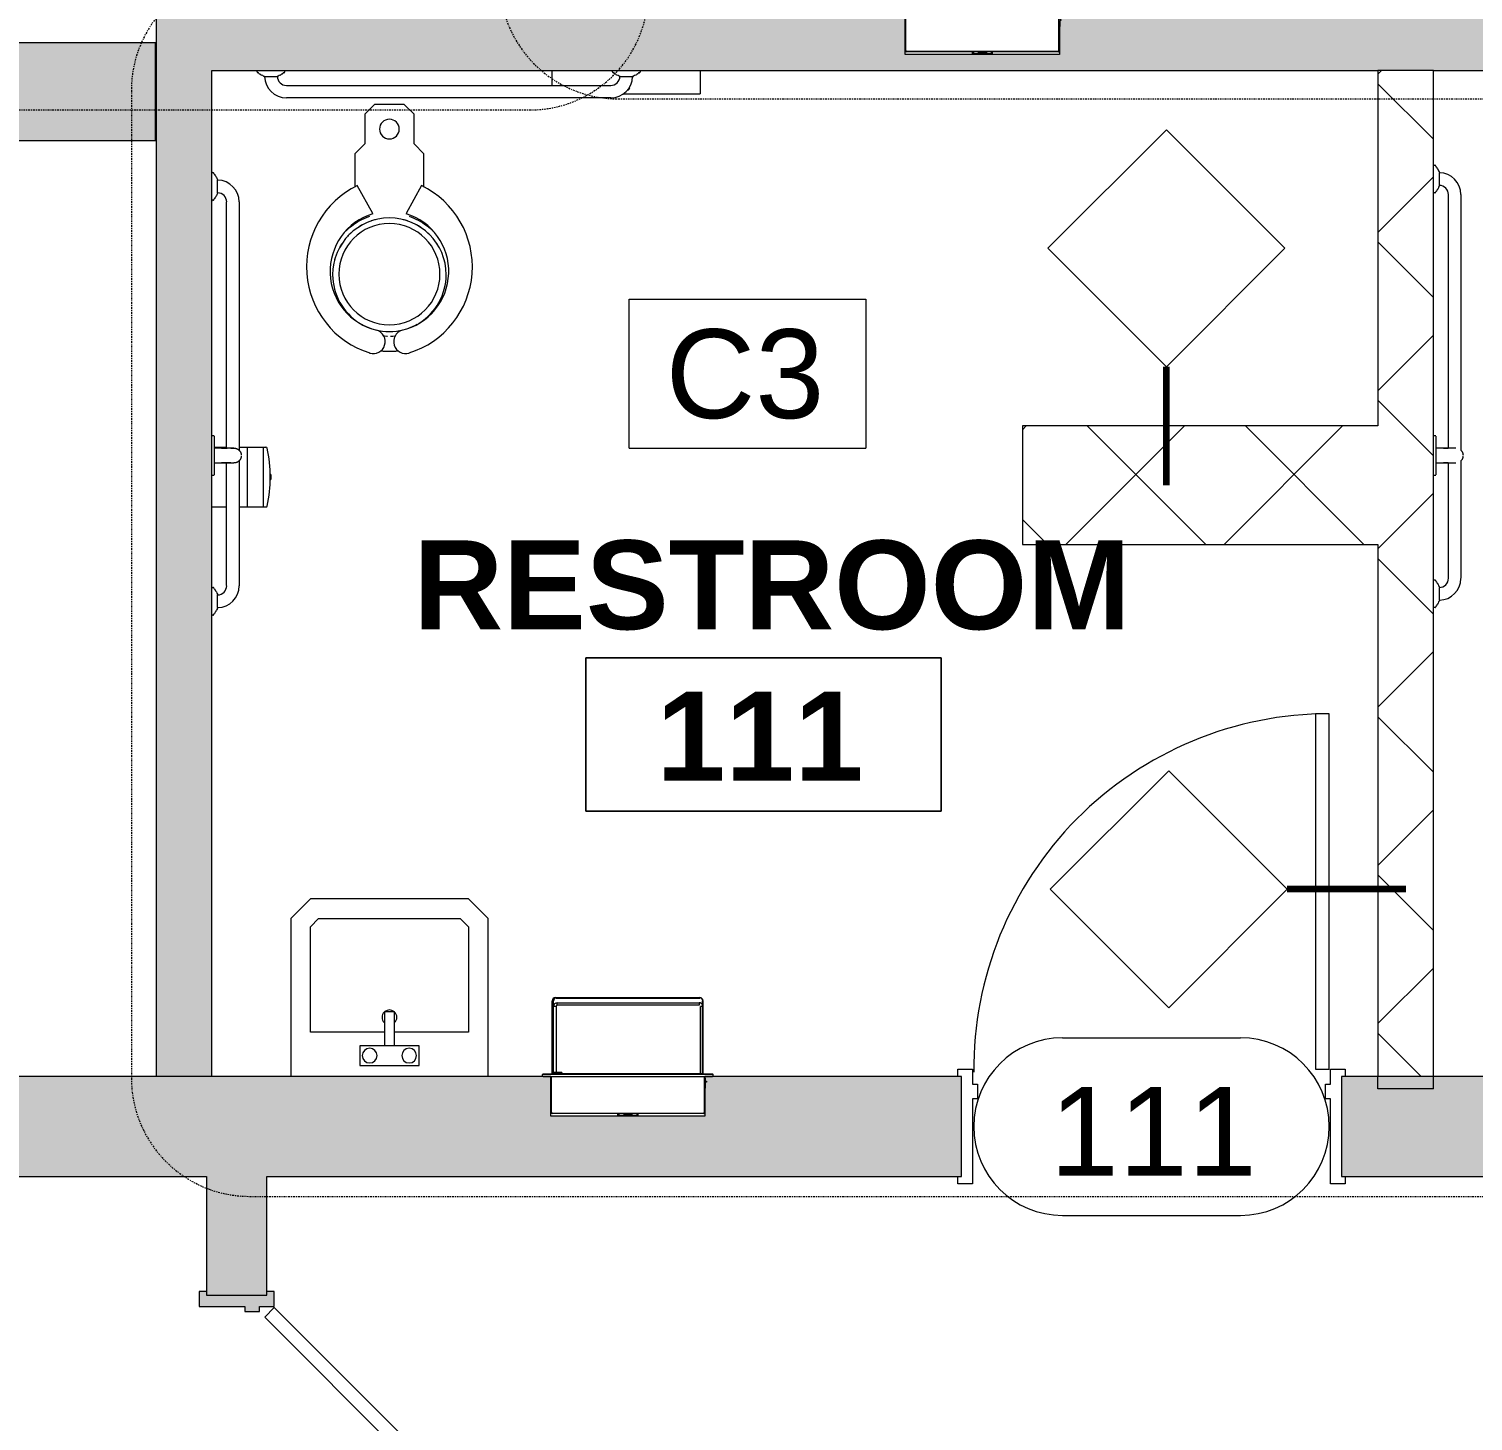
# Model space of a CAD drawing. Header units: inches. Extents: x 899 to 4491, y -721 to 1008.
# Drawn here: x 4025.8 to 4172.1, y 80.4 to 221.4 of the extents above; entities that cross this region are included whole.
import ezdxf

# ---------------------------------------------------------------- set-up
doc = ezdxf.new("R2010")
doc.units = ezdxf.units.IN
doc.header["$MEASUREMENT"] = 0
doc.linetypes.add('Dash Dot 3_16_', pattern=[0.3125, 0.1875, -0.0625, 0, -0.0625])
for name, color, linetype, lineweight in [('A-ANNO-KEYN', 231, 'Continuous', 9), ('A-ANNO-SYMB', 150, 'Continuous', 9), ('A-AREA-IDEN', 2, 'Continuous', 9), ('A-DOOR', 31, 'Continuous', 13), ('A-DOOR-IDEN', 31, 'Continuous', 9), ('A-WALL', 113, 'Continuous', 13), ('A-WALL-IDEN', 211, 'Continuous', 9), ('A-WALL-PATT', 111, 'Continuous', 13), ('I-FURN', 30, 'Continuous', 9), ('I-WALL', 2, 'Continuous', 13), ('P-SANR-FIXT', 6, 'Continuous', 13), ('Q-SPCQ', 91, 'Continuous', 13)]:
    doc.layers.add(name, color=color, linetype=linetype, lineweight=lineweight)
doc.styles.add('Arial', font='arial.ttf', dxfattribs={"height": 9})
doc.styles.add('Swis721 Lt BT', font='swissl.ttf', dxfattribs={"height": 9})
doc.styles.add('Swis721 Lt BT_B', font='', dxfattribs={"height": 9})
doc.styles.get('Swis721 Lt BT_B').set_extended_font_data('Swis721 Lt BT', bold=True)
pattern_1 = [(45, (3208.535, 0), (-8.01223, 8.01223), []), (135, (3208.535, 0), (-8.01223, -8.01223), [])]

# ---------------------------------------------------------------- blocks, each defined once
blk = doc.blocks.new('Door - Single - Solid Door 36_ x 84_-7207624-FIRST FLOOR CONSTRUCTION')
at = {"layer": 'A-DOOR'}
h = blk.add_hatch(color=250, dxfattribs=at)
h.paths.add_polyline_path([(23.62, 3.15), (23.62, 3.9), (22.12, 3.9), (22.12, 2.4), (21.62, 2.4), (21.62, 0.9), (22.12, 0.9), (22.12, -3.72), (23.62, -3.72), (23.62, -2.97), (23.24, -2.97), (23.24, 3.15)], flags=0)
h.paths.add_polyline_path([(-13.63, 0.9), (-13.63, 2.4), (-14.13, 2.4), (-14.13, 3.9), (-15.63, 3.9), (-15.63, 3.15), (-15.26, 3.15), (-15.26, -2.97), (-15.63, -2.97), (-15.63, -3.72), (-14.13, -3.72), (-14.13, 0.9)], flags=0)
at = {"layer": 'A-DOOR', "color": 8, "lineweight": 20}
for p, q in [((-14.01, 3.9), (11.45, 29.36)), ((11.45, 29.36), (12.42, 28.38)), ((12.42, 28.38), (-13.03, 2.93)), ((-15.63, 3.9), (-15.63, 3.15)), ((-14.13, 3.9), (-15.63, 3.9)), ((-14.13, 2.4), (-14.13, 3.9)), ((-13.03, 2.93), (-14.01, 3.9)), ((23.62, 3.9), (22.12, 3.9)), ((22.12, 3.9), (22.12, 2.4)), ((23.62, 3.15), (23.62, 3.9)), ((-13.63, 2.4), (-14.13, 2.4)), ((-13.63, 0.9), (-13.63, 2.4)), ((22.12, 2.4), (21.62, 2.4)), ((21.62, 2.4), (21.62, 0.9)), ((-14.13, -3.72), (-14.13, 0.9)), ((-14.13, 0.9), (-13.63, 0.9)), ((21.62, 0.9), (22.12, 0.9)), ((22.12, 0.9), (22.12, -3.72)), ((-15.63, -2.97), (-15.63, -3.72)), ((-15.63, -3.72), (-14.13, -3.72)), ((22.12, -3.72), (23.62, -3.72)), ((23.62, -3.72), (23.62, -2.97))]:
    blk.add_line(p, q, dxfattribs=at)
at = {"layer": 'A-DOOR', "lineweight": 9}
blk.add_arc((-14.01, 3.9), 36, 359.5, 45, dxfattribs=at)
blk = doc.blocks.new('Water Closet - Flush Valve - Floor Mounted - Private - Flushing Greater than 1_6 gpf ADA-7296049-FIRST FLOOR CONSTRUCTION')
at = {"layer": 'P-SANR-FIXT', "lineweight": 9}
for p, q in [((-1.5, 0), (-2.5, -1)), ((-2.5, -1), (-2.5, -4)), ((1.5, 0), (-1.5, 0)), ((2.5, -1), (1.5, 0)), ((2.5, -4), (2.5, -1)), ((-2.5, -4), (-3.5, -5)), ((3.5, -5), (2.5, -4)), ((-3.5, -5), (-3.5, -8.38)), ((3.5, -8.38), (3.5, -5)), ((-1.69, -11.06), (-3.25, -8.22)), ((3.25, -8.22), (1.69, -11.06))]:
    blk.add_line(p, q, dxfattribs=at)
at = {"layer": 'P-SANR-FIXT', "lineweight": 9, "flags": 128}
for points in [[(-4.38, -12.79), (-4.22, -12.64), (-4.03, -12.48), (-3.84, -12.32), (-3.64, -12.17), (-3.43, -12.03), (-3.22, -11.89), (-3.01, -11.77), (-2.78, -11.65), (-2.56, -11.55), (-2.33, -11.45), (-2.09, -11.36), (-2, -11.33)], [(2, -11.33), (2.24, -11.41), (2.47, -11.51), (2.69, -11.61), (2.92, -11.72), (3.14, -11.84), (3.35, -11.97), (3.56, -12.11), (3.76, -12.26), (3.96, -12.41), (4.15, -12.57), (4.33, -12.74), (4.38, -12.8)], [(-0.2, -23.5), (-0.25, -23.5), (-0.5, -23.48), (-0.56, -23.47)], [(0.56, -23.47), (0.35, -23.49), (0.1, -23.5)]]:
    blk.add_lwpolyline(points, dxfattribs=at)
at = {"layer": 'P-SANR-FIXT', "lineweight": 9}
for centre, radius, start, end in [((0, -2.5), 1, 360, 180), ((0, -2.5), 1, 180, 360), ((0.74, -16.45), 9.14, 115.8609, 252.5741), ((-0.74, -16.45), 9.14, 287.4259, 64.1391), ((0.1, -16.91), 6.11, 106.9633, 257.0367), ((0, -17.25), 5.75, 0, 180), ((0, -17.25), 5.75, 104.0429, 108.5788), ((-0.1, -16.91), 6.11, 282.9633, 73.0367), ((0, -17.25), 5.75, 71.4212, 75.9571), ((0, -17.19), 5.13, 90, 270), ((0, -17.25), 5.75, 132.2685, 137.754), ((0, -17.25), 5.75, 118.1189, 123.4335), ((0, -17.19), 5.12, 270, 90), ((0, -17.25), 5.75, 56.5665, 61.8811), ((0, -17.25), 5.75, 42.246, 47.7315), ((0, -17.25), 5.75, 146.5915, 151.9011), ((0, -17.25), 5.75, 28.0989, 33.4085), ((0, -17.25), 5.75, 161.4419, 165.9707), ((0, -17.25), 5.75, 14.0293, 18.5581), ((0, -17.25), 5.75, 180, 238.3584), ((0, -17.25), 5.75, 301.6416, 0), ((0, -17.25), 5.75, 240.6149, 251.1591), ((-1.64, -24.02), 1.21, 252.5741, 72.5741), ((0, -17.25), 5.75, 255.8551, 284.1449), ((1.64, -24.02), 1.21, 107.4259, 287.4259), ((0, -17.25), 5.75, 288.8409, 299.3851), ((0, -17.25), 7.75, 263.5978, 276.4022)]:
    blk.add_arc(centre, radius, start, end, dxfattribs=at)
blk = doc.blocks.new('Door - Single - Solid Door 36_ x 84_-7146184-FIRST FLOOR CONSTRUCTION')
at = {"layer": 'A-DOOR', "lineweight": 9}
for p, q in [((-15.63, 5.72), (-14.13, 5.72)), ((-15.63, 4.97), (-15.63, 5.72)), ((-14.13, 5.72), (-14.13, -2.9)), ((22.12, 5.72), (23.62, 5.72)), ((22.12, -2.9), (22.12, 5.72)), ((23.62, 5.72), (23.62, 4.97)), ((-14.13, -2.9), (-13.63, -2.9)), ((-13.63, -2.9), (-13.63, -4.4)), ((21.62, -2.9), (22.12, -2.9)), ((21.62, -4.4), (21.62, -2.9)), ((-15.63, -5.9), (-15.63, -5.15)), ((-14.13, -4.4), (-14.13, -5.9)), ((-13.63, -4.4), (-14.13, -4.4)), ((22.12, -4.4), (21.62, -4.4)), ((22.12, -5.9), (22.12, -4.4)), ((23.62, -5.15), (23.62, -5.9)), ((-14.13, -5.9), (-15.63, -5.9)), ((23.62, -5.9), (22.12, -5.9))]:
    blk.add_line(p, q, dxfattribs=at)
at = {"layer": 'A-DOOR'}
for p, q in [((-12.63, -5.9), (-14.01, -5.9)), ((-14.01, -5.9), (-14.01, -41.9)), ((-12.63, -41.9), (-12.63, -5.9)), ((-14.01, -41.9), (-12.63, -41.9))]:
    blk.add_line(p, q, dxfattribs=at)
at = {"layer": 'A-DOOR', "lineweight": 9}
blk.add_arc((-14.01, -5.9), 36, 270, 0.5, dxfattribs=at)
blk = doc.blocks.new('Lavatory - Wall Mounted - 20_x18_ - Public-6857333-FIRST FLOOR CONSTRUCTION')
at = {"layer": 'P-SANR-FIXT', "lineweight": 9}
for p, q in [((-436.49, -42.99), (-452.49, -42.99)), ((-434.49, -44.99), (-436.49, -42.99)), ((-447.99, -52.49), (-447.99, -44.99)), ((-447.99, -44.99), (-437.31, -44.99)), ((-437.31, -44.99), (-436.49, -45.82)), ((-434.49, -60.99), (-434.49, -44.99)), ((-436.49, -45.82), (-436.49, -60.16)), ((-449.36, -49.99), (-451.36, -49.99)), ((-451.36, -49.99), (-451.36, -55.99)), ((-449.36, -55.99), (-449.36, -49.99)), ((-449.36, -53.49), (-449.36, -52.49)), ((-445.9, -52.49), (-449.36, -52.49)), ((-445.9, -52.49), (-445.9, -53.49)), ((-449.36, -53.49), (-445.9, -53.49)), ((-447.99, -60.99), (-447.99, -53.49)), ((-451.36, -55.99), (-449.36, -55.99)), ((-437.31, -60.99), (-447.99, -60.99)), ((-436.49, -60.16), (-437.31, -60.99)), ((-436.49, -62.99), (-434.49, -60.99)), ((-452.49, -62.99), (-436.49, -62.99))]:
    blk.add_line(p, q, dxfattribs=at)
for centre, start, end in [((-450.36, -50.99), 90, 270), ((-450.36, -50.99), 270, 90), ((-446.49, -52.99), 90, 135), ((-446.49, -52.99), 90, 135), ((-446.49, -52.99), 45, 90), ((-446.49, -52.99), 45, 90), ((-446.49, -52.99), 322.3964, 37.6036), ((-446.49, -52.99), 322.3964, 37.6036), ((-446.49, -52.99), 225, 270), ((-446.49, -52.99), 225, 270), ((-446.49, -52.99), 270, 315), ((-446.49, -52.99), 270, 315), ((-450.36, -54.99), 90, 270), ((-450.36, -54.99), 270, 90)]:
    blk.add_arc(centre, 0.75, start, end, dxfattribs=at)
blk = doc.blocks.new('P-Grab_Bar-36in - 36 INCH-V25-FIRST FLOOR CONSTRUCTION')
at = {"layer": 'I-FURN'}
for p, q in [((831.26, 233.75), (864.12, 233.75)), ((828.98, 231.58), (829.05, 231.58)), ((830.32, 231.58), (829.05, 231.58)), ((830.32, 231.58), (830.39, 231.58)), ((864.11, 232.48), (831.26, 232.48)), ((864.98, 231.58), (865.05, 231.58)), ((866.32, 231.58), (865.05, 231.58)), ((866.32, 231.58), (866.39, 231.58)), ((828.29, 230.97), (828.29, 231.11)), ((831.09, 231.11), (831.09, 230.97)), ((864.29, 230.97), (864.29, 231.11)), ((867.09, 231.11), (867.09, 230.97))]:
    blk.add_line(p, q, dxfattribs=at)
for centre, radius, start, end in [((831.26, 231.54), 2.21, 90, 179.1445), ((864.11, 231.54), 2.21, 0.8636, 89.8856), ((828.38, 231.11), 0.0934, 88.0011, 180), ((828.38, 231.3), 0.0984, 272.9558, 347.0471), ((828.56, 231.23), 0.0975, 89.156, 150.8479), ((828.54, 231.42), 0.0998, 280.0133, 343.9943), ((828.72, 231.34), 0.0983, 82.1862, 147.824), ((828.73, 231.7), 0.259, 270.2678, 327.7398), ((828.98, 231.54), 0.0327, 86.7864, 147.7398), ((831.27, 231.54), 0.946, 90.5765, 177.6589), ((830.39, 231.54), 0.0327, 32.2602, 93.2136), ((830.64, 231.7), 0.259, 212.2602, 269.7322), ((830.65, 231.34), 0.0983, 32.176, 97.8138), ((830.83, 231.42), 0.0998, 196.0057, 259.9867), ((830.81, 231.23), 0.0975, 29.1521, 90.844), ((830.99, 231.3), 0.0984, 192.9529, 267.0442), ((830.99, 231.11), 0.0934, 0, 91.9989), ((864.1, 231.54), 0.946, 2.3393, 89.6607), ((864.38, 231.11), 0.0934, 88, 180), ((864.38, 231.3), 0.0984, 272.955, 347.045), ((864.56, 231.23), 0.0975, 89.1532, 150.8468), ((864.54, 231.42), 0.0998, 280.0117, 343.9883), ((864.72, 231.34), 0.0983, 82.1794, 147.8206), ((864.73, 231.7), 0.259, 270.2661, 327.7339), ((864.98, 231.54), 0.0327, 86.7675, 147.7339), ((866.39, 231.54), 0.0327, 32.2704, 93.2464), ((866.64, 231.7), 0.259, 212.2704, 269.7352), ((866.65, 231.34), 0.0983, 32.1818, 97.8257), ((866.83, 231.42), 0.0998, 196.0161, 259.9895), ((866.81, 231.23), 0.0975, 29.154, 90.8489), ((866.99, 231.3), 0.0984, 192.9565, 267.0456), ((866.99, 231.11), 0.0934, 0, 92.0008)]:
    blk.add_arc(centre, radius, start, end, dxfattribs=at)
blk = doc.blocks.new('P-Grab_Bar-42in - 42 INCH-V27-FIRST FLOOR CONSTRUCTION')
at = {"layer": 'I-FURN'}
for p, q in [((959.57, 204.8), (959.57, 207.6)), ((959.57, 207.6), (959.71, 207.6)), ((960.18, 206.9), (960.18, 206.84)), ((960.18, 205.56), (960.18, 206.84)), ((959.71, 204.8), (959.57, 204.8)), ((960.18, 205.56), (960.18, 205.5)), ((961.09, 178.94), (961.09, 204.63)), ((962.36, 204.63), (962.36, 178.7)), ((961.09, 165.78), (961.09, 177.46)), ((962.36, 177.69), (962.36, 165.77)), ((959.57, 162.8), (959.57, 165.6)), ((959.57, 165.6), (959.71, 165.6)), ((960.18, 164.9), (960.18, 164.84)), ((960.18, 163.56), (960.18, 164.84)), ((959.71, 162.8), (959.57, 162.8)), ((960.18, 163.56), (960.18, 163.5))]:
    blk.add_line(p, q, dxfattribs=at)
for centre, radius, start, end in [((959.71, 207.51), 0.0934, 358.0011, 90), ((959.91, 207.51), 0.0984, 182.9558, 257.0471), ((959.84, 207.33), 0.0975, 359.156, 60.8479), ((960.03, 207.34), 0.0998, 190.0133, 253.9943), ((959.95, 207.16), 0.0983, 352.1862, 57.824), ((960.31, 207.15), 0.259, 180.2678, 237.7398), ((960.15, 206.91), 0.0327, 356.7864, 57.7398), ((960.15, 204.63), 2.21, 0, 89.1445), ((959.71, 204.89), 0.0934, 270, 1.9989), ((959.91, 204.89), 0.0984, 102.9529, 177.0442), ((959.84, 205.07), 0.0975, 299.1521, 0.844), ((960.03, 205.06), 0.0998, 106.0057, 169.9867), ((959.95, 205.24), 0.0983, 302.176, 7.8138), ((960.31, 205.25), 0.259, 122.2602, 179.7322), ((960.15, 205.49), 0.0327, 302.2602, 3.2136), ((960.15, 204.62), 0.946, 0.5765, 87.6589), ((959.71, 165.51), 0.0934, 358, 90), ((959.91, 165.51), 0.0984, 182.955, 257.045), ((959.84, 165.33), 0.0975, 359.1532, 60.8468), ((960.03, 165.34), 0.0998, 190.0117, 253.9883), ((960.15, 165.78), 0.946, 272.3393, 359.6607), ((960.15, 165.77), 2.21, 270.8636, 359.8856), ((959.95, 165.16), 0.0983, 352.1794, 57.8206), ((960.31, 165.15), 0.259, 180.2661, 237.7339), ((960.15, 164.91), 0.0327, 356.7675, 57.7339), ((959.71, 162.89), 0.0934, 270, 2.0008), ((959.91, 162.89), 0.0984, 102.9565, 177.0456), ((959.84, 163.07), 0.0975, 299.154, 0.8489), ((960.03, 163.06), 0.0998, 106.0161, 169.9895), ((959.95, 163.24), 0.0983, 302.1818, 7.8257), ((960.31, 163.25), 0.259, 122.2704, 179.7352), ((960.15, 163.49), 0.0327, 302.2704, 3.2464)]:
    blk.add_arc(centre, radius, start, end, dxfattribs=at)
blk = doc.blocks.new('P-Grab_Bar-42in - 42 INCH-V28-FIRST FLOOR CONSTRUCTION')
at = {"layer": 'I-FURN'}
for p, q in [((835.82, 206.85), (835.96, 206.85)), ((836.43, 206.15), (836.43, 206.09)), ((836.43, 204.81), (836.43, 206.09)), ((836.43, 204.81), (836.43, 204.75)), ((835.96, 204.05), (835.82, 204.05)), ((837.34, 178.94), (837.34, 203.88)), ((838.61, 203.88), (838.61, 178.7)), ((837.34, 165.03), (837.34, 177.46)), ((838.61, 177.7), (838.61, 165.02)), ((835.82, 164.85), (835.96, 164.85)), ((836.43, 164.15), (836.43, 164.09)), ((836.43, 162.81), (836.43, 164.09)), ((836.43, 162.81), (836.43, 162.75)), ((835.96, 162.05), (835.82, 162.05))]:
    blk.add_line(p, q, dxfattribs=at)
for centre, radius, start, end in [((835.96, 206.76), 0.0934, 358.0011, 90), ((836.16, 206.76), 0.0984, 182.9558, 257.0471), ((836.09, 206.58), 0.0975, 359.156, 60.8479), ((836.28, 206.59), 0.0998, 190.0133, 253.9943), ((836.2, 206.41), 0.0983, 352.1862, 57.824), ((836.56, 206.4), 0.259, 180.2678, 237.7398), ((836.4, 206.16), 0.0327, 356.7864, 57.7398), ((836.4, 203.88), 2.21, 0, 89.1445), ((836.4, 203.87), 0.946, 0.5765, 87.6589), ((835.96, 204.14), 0.0934, 270, 1.9989), ((836.16, 204.14), 0.0984, 102.9529, 177.0442), ((836.09, 204.32), 0.0975, 299.1521, 0.844), ((836.28, 204.31), 0.0998, 106.0057, 169.9867), ((836.2, 204.49), 0.0983, 302.176, 7.8138), ((836.56, 204.5), 0.259, 122.2602, 179.7322), ((836.4, 204.74), 0.0327, 302.2602, 3.2136), ((835.96, 164.76), 0.0934, 358, 90), ((836.16, 164.76), 0.0984, 182.955, 257.045), ((836.09, 164.58), 0.0975, 359.1532, 60.8468), ((836.28, 164.59), 0.0998, 190.0117, 253.9883), ((836.2, 164.41), 0.0983, 352.1794, 57.8206), ((836.56, 164.4), 0.259, 180.2661, 237.7339), ((836.4, 164.16), 0.0327, 356.7675, 57.7339), ((836.4, 165.03), 0.946, 272.3393, 359.6607), ((836.4, 165.02), 2.21, 270.8636, 359.8856), ((836.28, 162.31), 0.0998, 106.0161, 169.9895), ((836.2, 162.49), 0.0983, 302.1818, 7.8257), ((836.56, 162.5), 0.259, 122.2704, 179.7352), ((836.4, 162.74), 0.0327, 302.2704, 3.2464), ((835.96, 162.14), 0.0934, 270, 2.0008), ((836.16, 162.14), 0.0984, 102.9565, 177.0456), ((836.09, 162.32), 0.0975, 299.154, 0.8489)]:
    blk.add_arc(centre, radius, start, end, dxfattribs=at)
blk = doc.blocks.new('P-Grab_Bar_18in_Vertical - 18 INCH-V29-FIRST FLOOR CONSTRUCTION')
at = {"layer": 'P-SANR-FIXT', "lineweight": 9}
for p, q in [((-2, 0.25), (-2, 0)), ((-2, 0.25), (-2, 0)), ((-1.95, 0.25), (0, 0.25)), ((-1.95, 0.25), (-1.95, 0.25)), ((-0.75, 1), (-0.75, 0.25)), ((-0.75, 1), (-0.75, 0.25)), ((0, 0.25), (1.95, 0.25)), ((0.75, 0.25), (0.75, 1)), ((0.75, 0.25), (0.75, 1)), ((1.95, 0.25), (1.95, 0.25)), ((2, 0), (2, 0.25)), ((2, 0), (2, 0.25)), ((0, 0), (-1.95, 0)), ((1.95, 0), (0, 0))]:
    blk.add_line(p, q, dxfattribs=at)
at = {"layer": 'P-SANR-FIXT', "lineweight": 9, "flags": 128}
for points in [[(-0.52, 2.79), (-0.5, 2.81), (-0.48, 2.83), (-0.45, 2.85), (-0.43, 2.86), (-0.41, 2.88), (-0.38, 2.9), (-0.35, 2.91), (-0.33, 2.93), (-0.3, 2.94), (-0.27, 2.95), (-0.24, 2.96), (-0.22, 2.97), (-0.19, 2.98), (-0.16, 2.98), (-0.13, 2.99), (-0.1, 2.99), (-0.07, 3), (-0.04, 3)], [(0.06, 3), (0.09, 2.99), (0.12, 2.99), (0.15, 2.99), (0.18, 2.98), (0.21, 2.97), (0.24, 2.96), (0.26, 2.95), (0.29, 2.94), (0.32, 2.93), (0.35, 2.92), (0.37, 2.9), (0.4, 2.89), (0.42, 2.87), (0.45, 2.85), (0.47, 2.83), (0.49, 2.81), (0.51, 2.8)], [(-0.75, 2.25), (-0.75, 2.25), (-0.75, 2.25), (-0.75, 2.24), (-0.75, 2.23), (-0.75, 2.23), (-0.75, 2.21), (-0.75, 2.2), (-0.75, 2.19), (-0.75, 2.17), (-0.75, 2.15), (-0.75, 2.13), (-0.75, 2.11), (-0.75, 2.08), (-0.75, 2.06), (-0.75, 2.03), (-0.75, 2), (-0.75, 1.97), (-0.75, 1.94), (-0.75, 1.91), (-0.75, 1.87), (-0.75, 1.83), (-0.75, 1.8), (-0.75, 1.76), (-0.75, 1.72), (-0.75, 1.68), (-0.75, 1.63), (-0.75, 1.59), (-0.75, 1.54), (-0.75, 1.5), (-0.75, 1.45), (-0.75, 1.41), (-0.75, 1.36), (-0.75, 1.31), (-0.75, 1.26), (-0.75, 1.21), (-0.75, 1.16), (-0.75, 1.11), (-0.75, 1.06), (-0.75, 1.01), (-0.75, 1)], [(-0.75, 1), (-0.75, 1.05), (-0.75, 1.1), (-0.75, 1.15), (-0.75, 1.2), (-0.75, 1.25), (-0.75, 1.3), (-0.75, 1.35), (-0.75, 1.39), (-0.75, 1.44), (-0.75, 1.49)], [(0.75, 1), (0.75, 1.05), (0.75, 1.1), (0.75, 1.15), (0.75, 1.2), (0.75, 1.25), (0.75, 1.3), (0.75, 1.35), (0.75, 1.39), (0.75, 1.44), (0.75, 1.49), (0.75, 1.53), (0.75, 1.58), (0.75, 1.62), (0.75, 1.66), (0.75, 1.71), (0.75, 1.75), (0.75, 1.79), (0.75, 1.82), (0.75, 1.86), (0.75, 1.9), (0.75, 1.93), (0.75, 1.96), (0.75, 1.99), (0.75, 2.02), (0.75, 2.05), (0.75, 2.08), (0.75, 2.1), (0.75, 2.13), (0.75, 2.15), (0.75, 2.17), (0.75, 2.18), (0.75, 2.2), (0.75, 2.21), (0.75, 2.22), (0.75, 2.23), (0.75, 2.24), (0.75, 2.24), (0.75, 2.25), (0.75, 2.25)], [(0.75, 1.5), (0.75, 1.45), (0.75, 1.41), (0.75, 1.36), (0.75, 1.31), (0.75, 1.26), (0.75, 1.21), (0.75, 1.16), (0.75, 1.11), (0.75, 1.06), (0.75, 1.01), (0.75, 1)]]:
    blk.add_lwpolyline(points, dxfattribs=at)
blk = doc.blocks.new('P-Grab_Bar_18in_Vertical - 18 INCH-V30-FIRST FLOOR CONSTRUCTION')
at = {"layer": 'P-SANR-FIXT', "lineweight": 9}
for p, q in [((-2, 0.25), (-2, 0)), ((-2, 0.25), (-2, 0)), ((-1.95, 0.25), (0, 0.25)), ((-1.95, 0.25), (-1.95, 0.25)), ((-0.75, 1), (-0.75, 0.25)), ((-0.75, 1), (-0.75, 0.25)), ((0, 0.25), (1.95, 0.25)), ((0.75, 0.25), (0.75, 1)), ((0.75, 0.25), (0.75, 1)), ((1.95, 0.25), (1.95, 0.25)), ((2, 0), (2, 0.25)), ((2, 0), (2, 0.25)), ((0, 0), (-1.95, 0)), ((1.95, 0), (0, 0))]:
    blk.add_line(p, q, dxfattribs=at)
at = {"layer": 'P-SANR-FIXT', "lineweight": 9, "flags": 128}
for points in [[(-0.75, 2.25), (-0.75, 2.28), (-0.75, 2.31), (-0.74, 2.34), (-0.74, 2.37), (-0.74, 2.4), (-0.73, 2.43), (-0.72, 2.46), (-0.71, 2.49), (-0.7, 2.51), (-0.69, 2.54), (-0.68, 2.57), (-0.67, 2.6), (-0.65, 2.62), (-0.64, 2.65), (-0.62, 2.67), (-0.6, 2.7), (-0.58, 2.72), (-0.56, 2.74), (-0.54, 2.77), (-0.52, 2.79), (-0.5, 2.81), (-0.48, 2.83), (-0.45, 2.85), (-0.43, 2.86), (-0.41, 2.88), (-0.38, 2.9), (-0.35, 2.91), (-0.33, 2.93), (-0.3, 2.94), (-0.27, 2.95), (-0.24, 2.96), (-0.22, 2.97), (-0.19, 2.98), (-0.16, 2.98), (-0.13, 2.99), (-0.1, 2.99), (-0.07, 3), (-0.04, 3)], [(0.06, 3), (0.09, 2.99), (0.12, 2.99), (0.15, 2.99), (0.18, 2.98), (0.21, 2.97), (0.24, 2.96), (0.26, 2.95), (0.29, 2.94), (0.32, 2.93), (0.35, 2.92), (0.37, 2.9), (0.4, 2.89), (0.42, 2.87), (0.45, 2.85), (0.47, 2.83), (0.49, 2.81), (0.52, 2.79), (0.54, 2.77), (0.56, 2.75), (0.58, 2.73), (0.6, 2.7), (0.61, 2.68), (0.63, 2.66), (0.65, 2.63), (0.66, 2.6), (0.68, 2.58), (0.69, 2.55), (0.7, 2.52)], [(-0.75, 2.25), (-0.75, 2.25), (-0.75, 2.25), (-0.75, 2.24), (-0.75, 2.23), (-0.75, 2.23), (-0.75, 2.21), (-0.75, 2.2), (-0.75, 2.19), (-0.75, 2.17), (-0.75, 2.15), (-0.75, 2.13), (-0.75, 2.11), (-0.75, 2.08), (-0.75, 2.06), (-0.75, 2.03), (-0.75, 2), (-0.75, 1.97), (-0.75, 1.94), (-0.75, 1.91), (-0.75, 1.87), (-0.75, 1.83), (-0.75, 1.8), (-0.75, 1.76), (-0.75, 1.72), (-0.75, 1.68), (-0.75, 1.63), (-0.75, 1.59), (-0.75, 1.54), (-0.75, 1.5), (-0.75, 1.45), (-0.75, 1.41), (-0.75, 1.36), (-0.75, 1.31), (-0.75, 1.26), (-0.75, 1.21), (-0.75, 1.16), (-0.75, 1.11), (-0.75, 1.06), (-0.75, 1.01), (-0.75, 1)], [(-0.75, 1.93), (-0.75, 1.96), (-0.75, 1.99), (-0.75, 2.02), (-0.75, 2.05), (-0.75, 2.08), (-0.75, 2.1), (-0.75, 2.13), (-0.75, 2.15), (-0.75, 2.17), (-0.75, 2.18), (-0.75, 2.2), (-0.75, 2.21), (-0.75, 2.22), (-0.75, 2.23), (-0.75, 2.24), (-0.75, 2.24), (-0.75, 2.25), (-0.75, 2.25)], [(-0.75, 1), (-0.75, 1.05), (-0.75, 1.1), (-0.75, 1.15), (-0.75, 1.2), (-0.75, 1.25), (-0.75, 1.3), (-0.75, 1.35), (-0.75, 1.39), (-0.75, 1.44), (-0.75, 1.49), (-0.75, 1.53), (-0.75, 1.58)], [(0.71, 2.5), (0.71, 2.49), (0.72, 2.47), (0.73, 2.44), (0.73, 2.41), (0.74, 2.38), (0.74, 2.35), (0.75, 2.32), (0.75, 2.29), (0.75, 2.26), (0.75, 2.25)], [(0.75, 1), (0.75, 1.05), (0.75, 1.1), (0.75, 1.15), (0.75, 1.2), (0.75, 1.25), (0.75, 1.3), (0.75, 1.35), (0.75, 1.39), (0.75, 1.44), (0.75, 1.49), (0.75, 1.53), (0.75, 1.58), (0.75, 1.62), (0.75, 1.66), (0.75, 1.71), (0.75, 1.75), (0.75, 1.79), (0.75, 1.82), (0.75, 1.86), (0.75, 1.9), (0.75, 1.93), (0.75, 1.96), (0.75, 1.99), (0.75, 2.02), (0.75, 2.05), (0.75, 2.08), (0.75, 2.1), (0.75, 2.13), (0.75, 2.15), (0.75, 2.17), (0.75, 2.18), (0.75, 2.2), (0.75, 2.21), (0.75, 2.22), (0.75, 2.23), (0.75, 2.24), (0.75, 2.24), (0.75, 2.25), (0.75, 2.25)], [(0.75, 2.25), (0.75, 2.25), (0.75, 2.25), (0.75, 2.24)], [(0.75, 1.94), (0.75, 1.91), (0.75, 1.87), (0.75, 1.83), (0.75, 1.8), (0.75, 1.76), (0.75, 1.72), (0.75, 1.68), (0.75, 1.63), (0.75, 1.59), (0.75, 1.54), (0.75, 1.5), (0.75, 1.45), (0.75, 1.41), (0.75, 1.36), (0.75, 1.31), (0.75, 1.26), (0.75, 1.21), (0.75, 1.16), (0.75, 1.11), (0.75, 1.06), (0.75, 1.01), (0.75, 1)]]:
    blk.add_lwpolyline(points, dxfattribs=at)
blk = doc.blocks.new('P-Recessed Trash and Paper Towel Dispenser - Large_Receptacle-2830695-FIRST FLOOR CONSTRUCTION')
at = {"layer": 'Q-SPCQ', "color": 7, "lineweight": 9}
for p, q in [((870.33, 115.59), (870.33, 123)), ((870.45, 123), (870.38, 123)), ((870.46, 115.74), (870.45, 123)), ((870.64, 123.31), (885.27, 123.31)), ((870.69, 123.31), (870.69, 123.24)), ((870.69, 123.24), (885.32, 123.24)), ((885.32, 123.24), (885.32, 123.31)), ((885.55, 123), (885.63, 123)), ((885.55, 115.59), (885.55, 123)), ((885.58, 123), (885.58, 115.59)), ((870.71, 122.41), (870.46, 122.41)), ((870.71, 122.41), (870.71, 115.74)), ((870.83, 122.78), (885.21, 122.78)), ((870.83, 122.53), (870.83, 122.78)), ((885.21, 122.53), (870.83, 122.53)), ((885.21, 122.78), (885.21, 122.53)), ((885.55, 122.41), (885.33, 122.41)), ((885.33, 115.59), (885.33, 122.41)), ((869.41, 115.59), (870.33, 115.59)), ((885.65, 115.59), (870.3, 115.59)), ((870.44, 115.72), (871.29, 115.72)), ((870.44, 115.59), (870.44, 115.72)), ((871.27, 115.74), (870.46, 115.74)), ((871.29, 115.72), (871.29, 115.59)), ((885.58, 115.59), (886.55, 115.59)), ((869.35, 115.31), (869.35, 115.53)), ((870.17, 115.31), (869.35, 115.31)), ((886.57, 115.53), (869.39, 115.53)), ((869.39, 115.31), (886.57, 115.31)), ((870.15, 115.1), (870.15, 114.13)), ((870.17, 115.31), (870.17, 111.7)), ((870.17, 111.7), (870.17, 115.31)), ((870.23, 111.7), (870.23, 115.31)), ((885.73, 111.7), (885.73, 115.31)), ((886.6, 115.31), (885.79, 115.31)), ((885.79, 115.31), (885.79, 115.15)), ((885.79, 115.15), (885.82, 115.15)), ((885.79, 114.13), (885.79, 111.7)), ((885.82, 114.13), (885.79, 114.13)), ((885.82, 115.15), (885.82, 114.85)), ((885.82, 114.85), (885.95, 114.85)), ((885.95, 114.76), (885.82, 114.76)), ((885.82, 114.76), (885.82, 114.13)), ((885.95, 114.85), (885.95, 114.76)), ((886.6, 115.53), (886.6, 115.31)), ((870.17, 111.7), (870.24, 111.7)), ((870.2, 111.7), (870.2, 111.65)), ((870.23, 111.7), (870.23, 111.65)), ((870.24, 111.7), (870.24, 111.67)), ((870.3, 111.62), (870.26, 111.62)), ((870.3, 111.62), (870.26, 111.62)), ((870.3, 111.64), (870.27, 111.64)), ((870.3, 111.64), (870.3, 111.56)), ((870.3, 111.62), (885.66, 111.62)), ((876.98, 111.56), (870.3, 111.56)), ((876.98, 111.36), (876.98, 111.56)), ((877.67, 111.36), (876.98, 111.36)), ((877.08, 111.56), (877.08, 111.36)), ((878.98, 111.56), (877.08, 111.56)), ((877.56, 111.56), (877.56, 111.36)), ((877.67, 111.51), (877.67, 111.36)), ((878.29, 111.51), (877.67, 111.51)), ((877.67, 111.41), (878.29, 111.41)), ((877.9, 111.41), (877.67, 111.41)), ((877.67, 111.41), (877.67, 111.36)), ((877.9, 111.41), (877.9, 111.36)), ((877.9, 111.36), (877.9, 111.41)), ((878.06, 111.36), (877.9, 111.36)), ((878.06, 111.41), (878.06, 111.36)), ((878.29, 111.41), (878.06, 111.41)), ((878.06, 111.41), (878.06, 111.36)), ((878.29, 111.36), (878.29, 111.51)), ((878.29, 111.36), (878.29, 111.41)), ((878.98, 111.36), (878.29, 111.36)), ((878.4, 111.56), (878.4, 111.36)), ((878.88, 111.56), (878.88, 111.36)), ((885.66, 111.56), (878.98, 111.56)), ((878.98, 111.56), (878.98, 111.36)), ((885.66, 111.64), (885.69, 111.64)), ((885.66, 111.59), (885.66, 111.64)), ((885.66, 111.62), (885.7, 111.62)), ((885.72, 111.7), (885.72, 111.67)), ((885.79, 111.7), (885.72, 111.7)), ((885.73, 111.7), (885.73, 111.65))]:
    blk.add_line(p, q, dxfattribs=at)
for centre, radius, start, end in [((870.64, 123), 0.311, 90, 180), ((870.69, 123), 0.281, 90, 180), ((870.73, 123), 0.281, 97.3599, 180.0002), ((885.27, 123), 0.31, 360, 90), ((885.32, 123), 0.281, 0, 90), ((870.83, 122.41), 0.375, 90, 180), ((870.83, 122.41), 0.125, 90, 180), ((885.21, 122.41), 0.375, 23.0739, 89.9346), ((869.41, 115.53), 0.0593, 90, 180), ((870.46, 115.72), 0.02, 89.9977, 179.9977), ((871.27, 115.72), 0.02, 0.1498, 90), ((886.55, 115.53), 0.0589, 0, 90), ((870.31, 111.7), 0.136, 180, 266.991), ((870.26, 111.65), 0.0589, 180, 270), ((870.26, 111.65), 0.0287, 181.1005, 270), ((870.27, 111.67), 0.0291, 180, 270), ((885.66, 111.69), 0.129, 270, 2.9666), ((885.69, 111.67), 0.031, 270, 0), ((885.7, 111.65), 0.029, 271.4361, 358.6558)]:
    blk.add_arc(centre, radius, start, end, dxfattribs=at)
blk = doc.blocks.new('P-Seat_Cover_Dispenser - P-Seat_Cover_Dispenser-2689002-FIRST FLOOR CONSTRUCTION')
at = {"layer": 'P-SANR-FIXT', "lineweight": 9}
for p, q in [((870.32, 215.68), (870.32, 217.2)), ((885.32, 217.2), (885.32, 214.87)), ((877.51, 214.83), (885.32, 214.83)), ((885.32, 214.87), (885.32, 214.83))]:
    blk.add_line(p, q, dxfattribs=at)
blk.add_ellipse((877.82, 215.55), major_axis=(0.391, 0), ratio=0.967919, start_param=5.081096, end_param=5.973649, dxfattribs=at)
blk = doc.blocks.new('Toilet-Tissue-Dispenser_Bobrick_B-4288 - B-4288-V47-FIRST FLOOR CONSTRUCTION')
at = {"layer": 'P-SANR-FIXT', "lineweight": 9}
for p, q in [((836.07, 179.06), (837.34, 179.06)), ((838.61, 179.06), (841.32, 179.06)), ((839.45, 172.99), (839.45, 179.06)), ((841.07, 172.99), (841.07, 179.06)), ((841.83, 176.27), (841.76, 176.27)), ((841.76, 175.77), (841.76, 176.27)), ((841.76, 176.27), (841.76, 175.77)), ((841.76, 175.77), (841.83, 175.77)), ((841.83, 175.77), (841.83, 176.27)), ((841.83, 176.27), (841.83, 175.77)), ((837.34, 172.99), (835.82, 172.99)), ((841.32, 172.99), (838.61, 172.99))]:
    blk.add_line(p, q, dxfattribs=at)
for centre, radius, start, end in [((841.32, 178.93), 0.125, 12.3594, 90), ((828.06, 176.02), 13.7, 360, 12.3594), ((828.06, 176.02), 13.7, 347.6406, 0), ((841.32, 173.12), 0.125, 270, 347.6406)]:
    blk.add_arc(centre, radius, start, end, dxfattribs=at)
blk = doc.blocks.new('P-Recessed Trash and Paper Towel Dispenser - Large_Receptacle-V53-FIRST FLOOR CONSTRUCTION')
at = {"layer": 'Q-SPCQ', "lineweight": 9}
for p, q in [((800.9, 231.25), (800.9, 238.66)), ((801.03, 238.66), (800.95, 238.66)), ((801.03, 231.4), (801.03, 238.66)), ((801.21, 238.97), (815.84, 238.97)), ((801.26, 238.97), (801.26, 238.9)), ((801.26, 238.9), (815.89, 238.9)), ((815.89, 238.9), (815.89, 238.97)), ((816.13, 238.66), (816.2, 238.66)), ((816.13, 231.25), (816.13, 238.66)), ((816.15, 238.66), (816.15, 231.25)), ((801.28, 238.06), (801.03, 238.06)), ((801.28, 238.06), (801.28, 231.4)), ((801.41, 238.44), (815.78, 238.44)), ((801.41, 238.19), (801.41, 238.44)), ((815.78, 238.19), (801.41, 238.19)), ((815.78, 238.44), (815.78, 238.19)), ((816.13, 238.06), (815.91, 238.06)), ((815.91, 231.25), (815.91, 238.06)), ((799.93, 230.97), (799.93, 231.19)), ((817.14, 231.19), (799.96, 231.19)), ((799.98, 231.25), (800.9, 231.25)), ((816.22, 231.25), (800.88, 231.25)), ((801.01, 231.38), (801.86, 231.38)), ((801.01, 231.25), (801.01, 231.38)), ((801.84, 231.4), (801.03, 231.4)), ((801.86, 231.38), (801.86, 231.25)), ((816.15, 231.25), (817.12, 231.25)), ((817.18, 231.19), (817.18, 230.97)), ((800.74, 230.97), (799.93, 230.97)), ((799.96, 230.97), (817.14, 230.97)), ((800.72, 230.75), (800.72, 229.78)), ((800.74, 230.97), (800.74, 227.35)), ((800.74, 227.35), (800.74, 230.97)), ((800.8, 227.35), (800.8, 230.97)), ((816.3, 227.35), (816.3, 230.97)), ((817.18, 230.97), (816.36, 230.97)), ((816.36, 230.97), (816.36, 230.8)), ((816.36, 230.8), (816.39, 230.8)), ((816.36, 229.78), (816.36, 227.35)), ((816.39, 229.78), (816.36, 229.78)), ((816.39, 230.8), (816.39, 230.51)), ((816.39, 230.51), (816.52, 230.51)), ((816.52, 230.41), (816.39, 230.41)), ((816.39, 230.41), (816.39, 229.78)), ((816.52, 230.51), (816.52, 230.41)), ((800.74, 227.35), (800.81, 227.35)), ((800.77, 227.35), (800.77, 227.31)), ((800.8, 227.35), (800.8, 227.3)), ((800.81, 227.35), (800.81, 227.32)), ((800.87, 227.28), (800.83, 227.28)), ((800.87, 227.28), (800.83, 227.28)), ((800.87, 227.29), (800.84, 227.29)), ((800.87, 227.29), (800.87, 227.22)), ((800.87, 227.28), (816.23, 227.28)), ((807.55, 227.22), (800.87, 227.22)), ((807.55, 227.01), (807.55, 227.22)), ((808.24, 227.01), (807.55, 227.01)), ((807.65, 227.22), (807.65, 227.01)), ((809.55, 227.22), (807.65, 227.22)), ((808.13, 227.22), (808.13, 227.01)), ((808.24, 227.17), (808.24, 227.01)), ((808.86, 227.17), (808.24, 227.17)), ((808.24, 227.06), (808.86, 227.06)), ((808.47, 227.06), (808.24, 227.06)), ((808.24, 227.06), (808.24, 227.01)), ((808.47, 227.06), (808.47, 227.01)), ((808.47, 227.01), (808.47, 227.06)), ((808.63, 227.01), (808.47, 227.01)), ((808.63, 227.06), (808.63, 227.01)), ((808.86, 227.06), (808.63, 227.06)), ((808.63, 227.06), (808.63, 227.01)), ((808.86, 227.01), (808.86, 227.17)), ((808.86, 227.01), (808.86, 227.06)), ((809.55, 227.01), (808.86, 227.01)), ((808.97, 227.22), (808.97, 227.01)), ((809.45, 227.22), (809.45, 227.01)), ((816.23, 227.22), (809.55, 227.22)), ((809.55, 227.22), (809.55, 227.01)), ((816.23, 227.29), (816.26, 227.29)), ((816.23, 227.25), (816.23, 227.29)), ((816.23, 227.28), (816.27, 227.28)), ((816.29, 227.35), (816.29, 227.32)), ((816.36, 227.35), (816.29, 227.35)), ((816.3, 227.35), (816.3, 227.3))]:
    blk.add_line(p, q, dxfattribs=at)
for centre, radius, start, end in [((801.21, 238.66), 0.311, 90, 180), ((801.26, 238.66), 0.281, 90, 180), ((801.3, 238.66), 0.281, 97.3599, 180.0002), ((815.84, 238.66), 0.31, 0, 90), ((815.89, 238.66), 0.281, 0, 90), ((801.41, 238.06), 0.375, 90, 180), ((801.41, 238.06), 0.125, 90, 180), ((815.78, 238.06), 0.375, 23.0739, 89.9346), ((799.98, 231.19), 0.0593, 90, 180), ((801.03, 231.38), 0.02, 89.9977, 179.9977), ((801.84, 231.38), 0.02, 0.1498, 90), ((817.12, 231.19), 0.0589, 0, 90), ((800.88, 227.35), 0.136, 180, 266.991), ((800.83, 227.31), 0.0589, 180, 270), ((800.83, 227.31), 0.0287, 181.1005, 270), ((800.84, 227.32), 0.0291, 180, 270), ((816.23, 227.35), 0.129, 270, 2.9666), ((816.26, 227.32), 0.031, 270, 0), ((816.27, 227.31), 0.029, 271.4361, 358.6558)]:
    blk.add_arc(centre, radius, start, end, dxfattribs=at)
blk = doc.blocks.new('Room Tag - Room Name and Number-3379422-FIRST FLOOR CONSTRUCTION')
at = {"layer": 'A-AREA-IDEN'}
for p, q in [((-0.1881, -0.1636), (-0.1881, -0.0018)), ((-0.1881, -0.0018), (0.1869, -0.0018)), ((0.1869, -0.0018), (-0.1881, -0.0018)), ((-0.1881, -0.0018), (-0.1881, -0.1636)), ((0.1869, -0.0018), (0.1869, -0.1636)), ((0.1869, -0.1636), (0.1869, -0.0018)), ((0.1869, -0.1636), (-0.1881, -0.1636)), ((-0.1881, -0.1636), (0.1869, -0.1636))]:
    blk.add_line(p, q, dxfattribs=at)
blk = doc.blocks.new('Keynote Tag - Keynote Number - Boxed-135510-FIRST FLOOR CONSTRUCTION')
at = {"layer": 'A-ANNO-KEYN'}
for p, q in [((-0.125, -0.0792), (-0.125, 0.0781)), ((-0.125, 0.0781), (0.125, 0.0781)), ((0.125, 0.0781), (0.125, -0.0792)), ((-0.125, -0.0792), (0.125, -0.0792))]:
    blk.add_line(p, q, dxfattribs=at)
blk = doc.blocks.new('Door Tag - Door Tag-41184-FIRST FLOOR CONSTRUCTION')
at = {"layer": 'A-DOOR-IDEN'}
for p, q in [((-0.09375, 0.09375), (0.09375, 0.09375)), ((-0.09375, -0.09375), (0.09375, -0.09375))]:
    blk.add_line(p, q, dxfattribs=at)
for centre, start, end in [((-0.09375, 0), 90, 270), ((0.09375, 0), 270, 90)]:
    blk.add_arc(centre, 0.09375, start, end, dxfattribs=at)
blk = doc.blocks.new('Wall Tag - 1_4_-62626-FIRST FLOOR CONSTRUCTION')
at = {"layer": 'A-WALL-IDEN'}
for p, q in [((-0.125, 0), (0, 0.125)), ((0, 0.125), (0.125, 0)), ((-0.125, 0), (0, -0.125)), ((0, -0.125), (0.125, 0))]:
    blk.add_line(p, q, dxfattribs=at)

msp = doc.modelspace()

# ---------------------------------------------------------------- hatches: boundary and pattern name
at = {"layer": 'A-WALL-PATT', "lineweight": 9}
for points in [[(4298.25, 217.2), (4321.45, 217.2), (4321.45, 222.83), (4130.22, 222.82), (4130.25, 222.36), (4130.38, 222.36), (4130.38, 222.27), (4130.25, 222.27), (4130.22, 218.83), (4114.6, 218.83), (4114.6, 222.83), (4038.73, 222.83), (4038.73, 217.2), (4295.3, 217.2)], [(4044.36, 115.31), (4044.36, 217.2), (4038.73, 217.2), (4038.73, 115.31), (4043.83, 115.31)]]:
    msp.add_hatch(color=7, dxfattribs=at).paths.add_polyline_path(points, flags=0)
h = msp.add_hatch(color=7, dxfattribs=at)
h.paths.add_polyline_path([(4024.01, 210.12), (4038.66, 210.12), (4038.66, 219.99), (3618.58, 219.99), (3618.58, 210.12), (4001.15, 210.12)], flags=0)
h.paths.add_polyline_path([(3525.32, 210.12), (3580.08, 210.12), (3580.08, 219.99), (3525.32, 219.99)], flags=0)
h = msp.add_hatch(dxfattribs=at)
h.set_pattern_fill('FP_1', color=256, style=0, pattern_type=2)
h.set_pattern_definition(pattern_1)
h.paths.add_polyline_path([(4162.48, 115.31), (4168.11, 115.31), (4168.11, 217.2), (4162.48, 217.2), (4162.48, 116.58)], flags=0)
h = msp.add_hatch(dxfattribs=at)
h.set_pattern_fill('FP_1', color=256, style=0, pattern_type=2)
h.set_pattern_definition(pattern_1)
h.paths.add_polyline_path([(4161.13, 169.2), (4162.48, 169.2), (4162.48, 181.2), (4126.48, 181.2), (4126.48, 169.2), (4159.33, 169.2)], flags=0)
h = msp.add_hatch(color=7, dxfattribs=at)
h.paths.add_polyline_path([(4252.54, 105.19), (4275.19, 105.19), (4275.19, 115.31), (4251.74, 115.31), (4251.74, 105.19)], flags=0)
h.paths.add_polyline_path([(4309.69, 105.19), (4321.45, 105.19), (4321.45, 115.31), (4309.69, 115.31), (4309.69, 105.41)], flags=0)
h.paths.add_polyline_path([(4162.48, 105.19), (4213.24, 105.19), (4213.24, 115.31), (4158.8, 115.31), (4158.8, 105.19), (4161.13, 105.19)], flags=0)
h.paths.add_polyline_path([(4092.57, 105.19), (4120.3, 105.19), (4120.3, 115.31), (4094.32, 115.31), (4094.36, 114.85), (4094.48, 114.85), (4094.48, 114.76), (4094.36, 114.76), (4094.32, 111.31), (4078.71, 111.31), (4078.7, 115.31), (3980.14, 115.31), (3980.14, 105.19), (4069.71, 105.19)], flags=0)
h.paths.add_polyline_path([(3945.64, 105.19), (3945.64, 115.31), (3880.14, 115.31), (3880.14, 105.19), (3886.88, 105.19)], flags=0)
h.paths.add_polyline_path([(3817.09, 105.19), (3845.64, 105.19), (3845.64, 115.31), (3669.76, 115.31), (3669.76, 105.19), (3795.47, 105.19)], flags=0)
h.paths.add_polyline_path([(3635.26, 105.19), (3635.26, 115.31), (3515.39, 115.31), (3515.39, 105.19), (3629.94, 105.19)], flags=0)
h = msp.add_hatch(color=7, dxfattribs=at)
h.paths.add_polyline_path([(4043.83, -143.29), (4049.95, -143.29), (4049.95, -90.01), (4043.83, -90.01), (4043.83, -126.39)], flags=0)
h.paths.add_polyline_path([(4043.83, -51.51), (4049.95, -51.51), (4049.95, -15.58), (4043.83, -15.58), (4043.83, -35.08)], flags=0)
h.paths.add_polyline_path([(4049.95, 22.92), (4049.95, 54.67), (4043.83, 54.67), (4043.83, 22.92)], flags=0)
h.paths.add_polyline_path([(4049.95, 93.17), (4049.95, 105.19), (4043.83, 105.19), (4043.83, 93.17), (4049.73, 93.17)], flags=0)

# ---------------------------------------------------------------- linework, layer by layer
at = {"layer": 'A-ANNO-SYMB', "linetype": 'Dash Dot 3_16_'}
for p, q in [((4036.22, 215.17), (4036.22, 115.18)), ((4085.53, 214.32), (4327.21, 214.32)), ((3930.23, 213.2), (4076.58, 213.2)), ((4048.22, 103.18), (4328.84, 103.18))]:
    msp.add_line(p, q, dxfattribs=at)
for centre, start, end in [((4048.22, 215.17), 90, 180), ((4085.53, 226.32), 180, 270), ((4076.58, 225.2), 270, 0), ((4048.22, 115.18), 180, 270)]:
    msp.add_arc(centre, 12, start, end, dxfattribs=at)
at = {"layer": 'A-WALL', "color": 8, "lineweight": 20}
for p, q in [((4038.73, 222.83), (4038.73, 115.31)), ((4038.66, 219.99), (3618.58, 219.99)), ((4038.66, 210.12), (4038.66, 219.99)), ((4114.6, 218.83), (4114.6, 219.21)), ((4130.22, 218.83), (4114.6, 218.83)), ((4130.22, 219.21), (4130.22, 218.83)), ((4044.36, 217.2), (4162.48, 217.2)), ((4044.36, 180.15), (4044.36, 217.2)), ((4168.11, 217.2), (4174.71, 217.2)), ((3633.58, 210.12), (4038.66, 210.12)), ((4044.36, 115.31), (4044.36, 176.25))]:
    msp.add_line(p, q, dxfattribs=at)
at = {"layer": 'A-WALL'}
for p, q in [((4162.48, 217.2), (4162.48, 181.2)), ((4168.11, 217.2), (4162.48, 217.2)), ((4168.11, 207.6), (4168.11, 217.2)), ((4168.11, 180.15), (4168.11, 204.8)), ((4162.48, 181.2), (4126.48, 181.2)), ((4126.48, 181.2), (4126.48, 169.2)), ((4168.11, 165.6), (4168.11, 176.25)), ((4126.48, 169.2), (4162.48, 169.2)), ((4162.48, 169.2), (4162.48, 115.31)), ((4168.11, 115.31), (4168.11, 162.8))]:
    msp.add_line(p, q, dxfattribs=at)
at = {"layer": 'A-WALL', "color": 55}
msp.add_line((4044.36, 115.31), (4038.73, 115.31), dxfattribs=at)
at = {"layer": 'A-WALL', "lineweight": 9}
for p, q in [((4162.48, 114.06), (4162.48, 115.31)), ((4168.11, 114.06), (4168.11, 115.31)), ((4168.11, 114.06), (4162.48, 114.06))]:
    msp.add_line(p, q, dxfattribs=at)
at = {"layer": 'A-WALL-IDEN', "lineweight": 90}
for p, q in [((4141.06, 175.2), (4141.06, 187.2)), ((4165.3, 134.29), (4153.3, 134.29))]:
    msp.add_line(p, q, dxfattribs=at)
at = {"layer": 'A-WALL-IDEN'}
for p, q in [((4141.06, 175.2), (4141.06, 187.2)), ((4165.3, 134.29), (4153.3, 134.29))]:
    msp.add_line(p, q, dxfattribs=at)
at = {"layer": 'I-WALL', "color": 8, "lineweight": 20}
for p, q in [((4038.73, 115.31), (3980.14, 115.31)), ((4077.89, 115.31), (4044.36, 115.31)), ((4120.3, 115.31), (4095.14, 115.31)), ((4120.3, 105.19), (4120.3, 115.31)), ((4213.24, 115.31), (4158.8, 115.31)), ((4158.8, 115.31), (4158.8, 105.19)), ((4078.71, 111.31), (4078.71, 111.7)), ((4094.32, 111.31), (4078.71, 111.31)), ((4094.32, 111.7), (4094.32, 111.31)), ((3980.14, 105.19), (4043.83, 105.19)), ((4043.83, 105.19), (4043.83, 93.17)), ((4049.95, 93.17), (4049.95, 105.19)), ((4049.95, 105.19), (4120.3, 105.19)), ((4158.8, 105.19), (4213.24, 105.19)), ((4043.83, 93.17), (4049.95, 93.17))]:
    msp.add_line(p, q, dxfattribs=at)

# ---------------------------------------------------------------- block references
at = {"layer": 'A-ANNO-KEYN', "xscale": 95.99999999999994, "yscale": 95.99999999999994, "zscale": 95.99999999999994}
msp.add_blockref('Keynote Tag - Keynote Number - Boxed-135510-FIRST FLOOR CONSTRUCTION', (4098.63, 186.54), dxfattribs=at)
at = {"layer": 'A-AREA-IDEN', "xscale": 95.99999999999994, "yscale": 95.99999999999994, "zscale": 95.99999999999994}
msp.add_blockref('Room Tag - Room Name and Number-3379422-FIRST FLOOR CONSTRUCTION', (4100.3, 157.89), dxfattribs=at)
at = {"layer": 'A-DOOR'}
for name, p, rotation in [('Door - Single - Solid Door 36_ x 84_-7146184-FIRST FLOOR CONSTRUCTION', (4143.54, 110.16), 180), ('Door - Single - Solid Door 36_ x 84_-7207624-FIRST FLOOR CONSTRUCTION', (4046.8, 77.91), 269.9999999999999)]:
    msp.add_blockref(name, p, dxfattribs=dict(at, rotation=rotation))
at = {"layer": 'A-DOOR-IDEN', "xscale": 95.99999999999994, "yscale": 95.99999999999994, "zscale": 95.99999999999994}
msp.add_blockref('Door Tag - Door Tag-41184-FIRST FLOOR CONSTRUCTION', (4139.55, 110.25), dxfattribs=at)
at = {"layer": 'A-WALL-IDEN', "xscale": 95.99999999999994, "yscale": 95.99999999999994, "zscale": 95.99999999999994}
for p in [(4141.06, 199.2), (4141.3, 134.29)]:
    msp.add_blockref('Wall Tag - 1_4_-62626-FIRST FLOOR CONSTRUCTION', p, dxfattribs=at)
at = {"layer": 'P-SANR-FIXT', "lineweight": 9}
for name, p in [('P-Recessed Trash and Paper Towel Dispenser - Large_Receptacle-V53-FIRST FLOOR CONSTRUCTION', (3313.86, -8.14)), ('P-Seat_Cover_Dispenser - P-Seat_Cover_Dispenser-2689002-FIRST FLOOR CONSTRUCTION', (3208.53, 0)), ('Water Closet - Flush Valve - Floor Mounted - Private - Flushing Greater than 1_6 gpf ADA-7296049-FIRST FLOOR CONSTRUCTION', (4062.36, 213.76)), ('P-Grab_Bar-42in - 42 INCH-V28-FIRST FLOOR CONSTRUCTION', (3208.53, 0)), ('P-Grab_Bar-42in - 42 INCH-V27-FIRST FLOOR CONSTRUCTION', (3208.53, 0)), ('Toilet-Tissue-Dispenser_Bobrick_B-4288 - B-4288-V47-FIRST FLOOR CONSTRUCTION', (3208.53, 0))]:
    msp.add_blockref(name, p, dxfattribs=at)
for name, p, rotation in [('P-Grab_Bar-36in - 36 INCH-V25-FIRST FLOOR CONSTRUCTION', (4916.04, 448.17), 180), ('P-Grab_Bar_18in_Vertical - 18 INCH-V30-FIRST FLOOR CONSTRUCTION', (4044.36, 178.2), 269.9999999999997), ('P-Grab_Bar_18in_Vertical - 18 INCH-V29-FIRST FLOOR CONSTRUCTION', (4168.11, 178.2), 269.9999999999997), ('Lavatory - Wall Mounted - 20_x18_ - Public-6857333-FIRST FLOOR CONSTRUCTION', (4009.37, 567.8), 89.99999999999991)]:
    msp.add_blockref(name, p, dxfattribs=dict(at, rotation=rotation))
at = {"layer": 'P-SANR-FIXT', "color": 7, "lineweight": 9}
msp.add_blockref('P-Recessed Trash and Paper Towel Dispenser - Large_Receptacle-2830695-FIRST FLOOR CONSTRUCTION', (3208.53, 0), dxfattribs=at)

# ---------------------------------------------------------------- texts
at = {"layer": 'A-ANNO-KEYN', "insert": (4090.34, 190.99), "char_height": 9, "width": 19.695, "attachment_point": 1, "style": 'Arial'}
msp.add_mtext('C3', dxfattribs=at)
at = {"layer": 'A-AREA-IDEN', "char_height": 9, "attachment_point": 1, "style": 'Swis721 Lt BT_B'}
for s, insert, width in [('RESTROOM', (4064.8, 169.61), 85.749), ('111', (4089.4, 154.29), 25.452)]:
    msp.add_mtext(s, dxfattribs=dict(at, insert=insert, width=width))
at = {"layer": 'A-DOOR-IDEN', "insert": (4129.24, 114.27), "char_height": 9, "width": 24.543, "attachment_point": 1, "style": 'Swis721 Lt BT'}
msp.add_mtext('111', dxfattribs=at)

doc.saveas('drawing.dxf')
